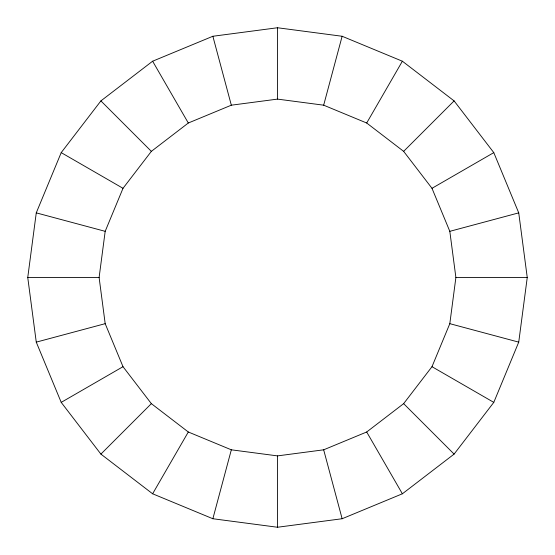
<?xml version="1.0" encoding="UTF-8"?>
<svg xmlns="http://www.w3.org/2000/svg" width="555" height="555" viewBox="0 0 555 555"><rect width="100%" height="100%" fill="white"/><g stroke="black" fill="none" stroke-linecap="round" stroke-linejoin="round"><path stroke-width="0.83" d="M27.75 277.5L36.262 212.863L61.21 152.625L100.899 100.899L152.625 61.21L212.863 36.262L277.5 27.75L342.137 36.262L402.375 61.21L454.101 100.899L493.79 152.625L518.738 212.863L527.25 277.5L518.738 342.137L493.79 402.375L454.101 454.101L402.375 493.79L342.137 518.738L277.5 527.25L212.863 518.738L152.625 493.79L100.899 454.101L61.21 402.375L36.262 342.137L27.75 277.5L99.109 277.5L105.186 323.669L123.009 366.695L151.355 403.645L188.305 431.991L231.331 449.814L277.5 455.891L323.669 449.814L366.695 431.991L403.645 403.645L431.991 366.695L449.814 323.669L455.891 277.5L449.814 231.331L431.991 188.305L403.645 151.355L366.695 123.009L323.669 105.186L277.5 99.109L231.331 105.186L188.305 123.009L151.355 151.355L123.009 188.305L105.186 231.331L99.109 277.5M212.863 518.738L231.331 449.814M323.669 105.186L342.137 36.262M152.625 493.79L188.305 431.991M366.695 123.009L402.375 61.21M100.899 454.101L151.355 403.645M403.645 151.355L454.101 100.899M61.21 402.375L123.009 366.695M431.991 188.305L493.79 152.625M36.262 342.137L105.186 323.669M449.814 231.331L518.738 212.863M455.891 277.5L527.25 277.5M36.262 212.863L105.186 231.331M449.814 323.669L518.738 342.137M61.21 152.625L123.009 188.305M431.991 366.695L493.79 402.375M100.899 100.899L151.355 151.355M403.645 403.645L454.101 454.101M152.625 61.21L188.305 123.009M366.695 431.991L402.375 493.79M212.863 36.262L231.331 105.186M323.669 449.814L342.137 518.738M277.5 27.75L277.5 99.109M277.5 455.891L277.5 527.25"/></g></svg>
